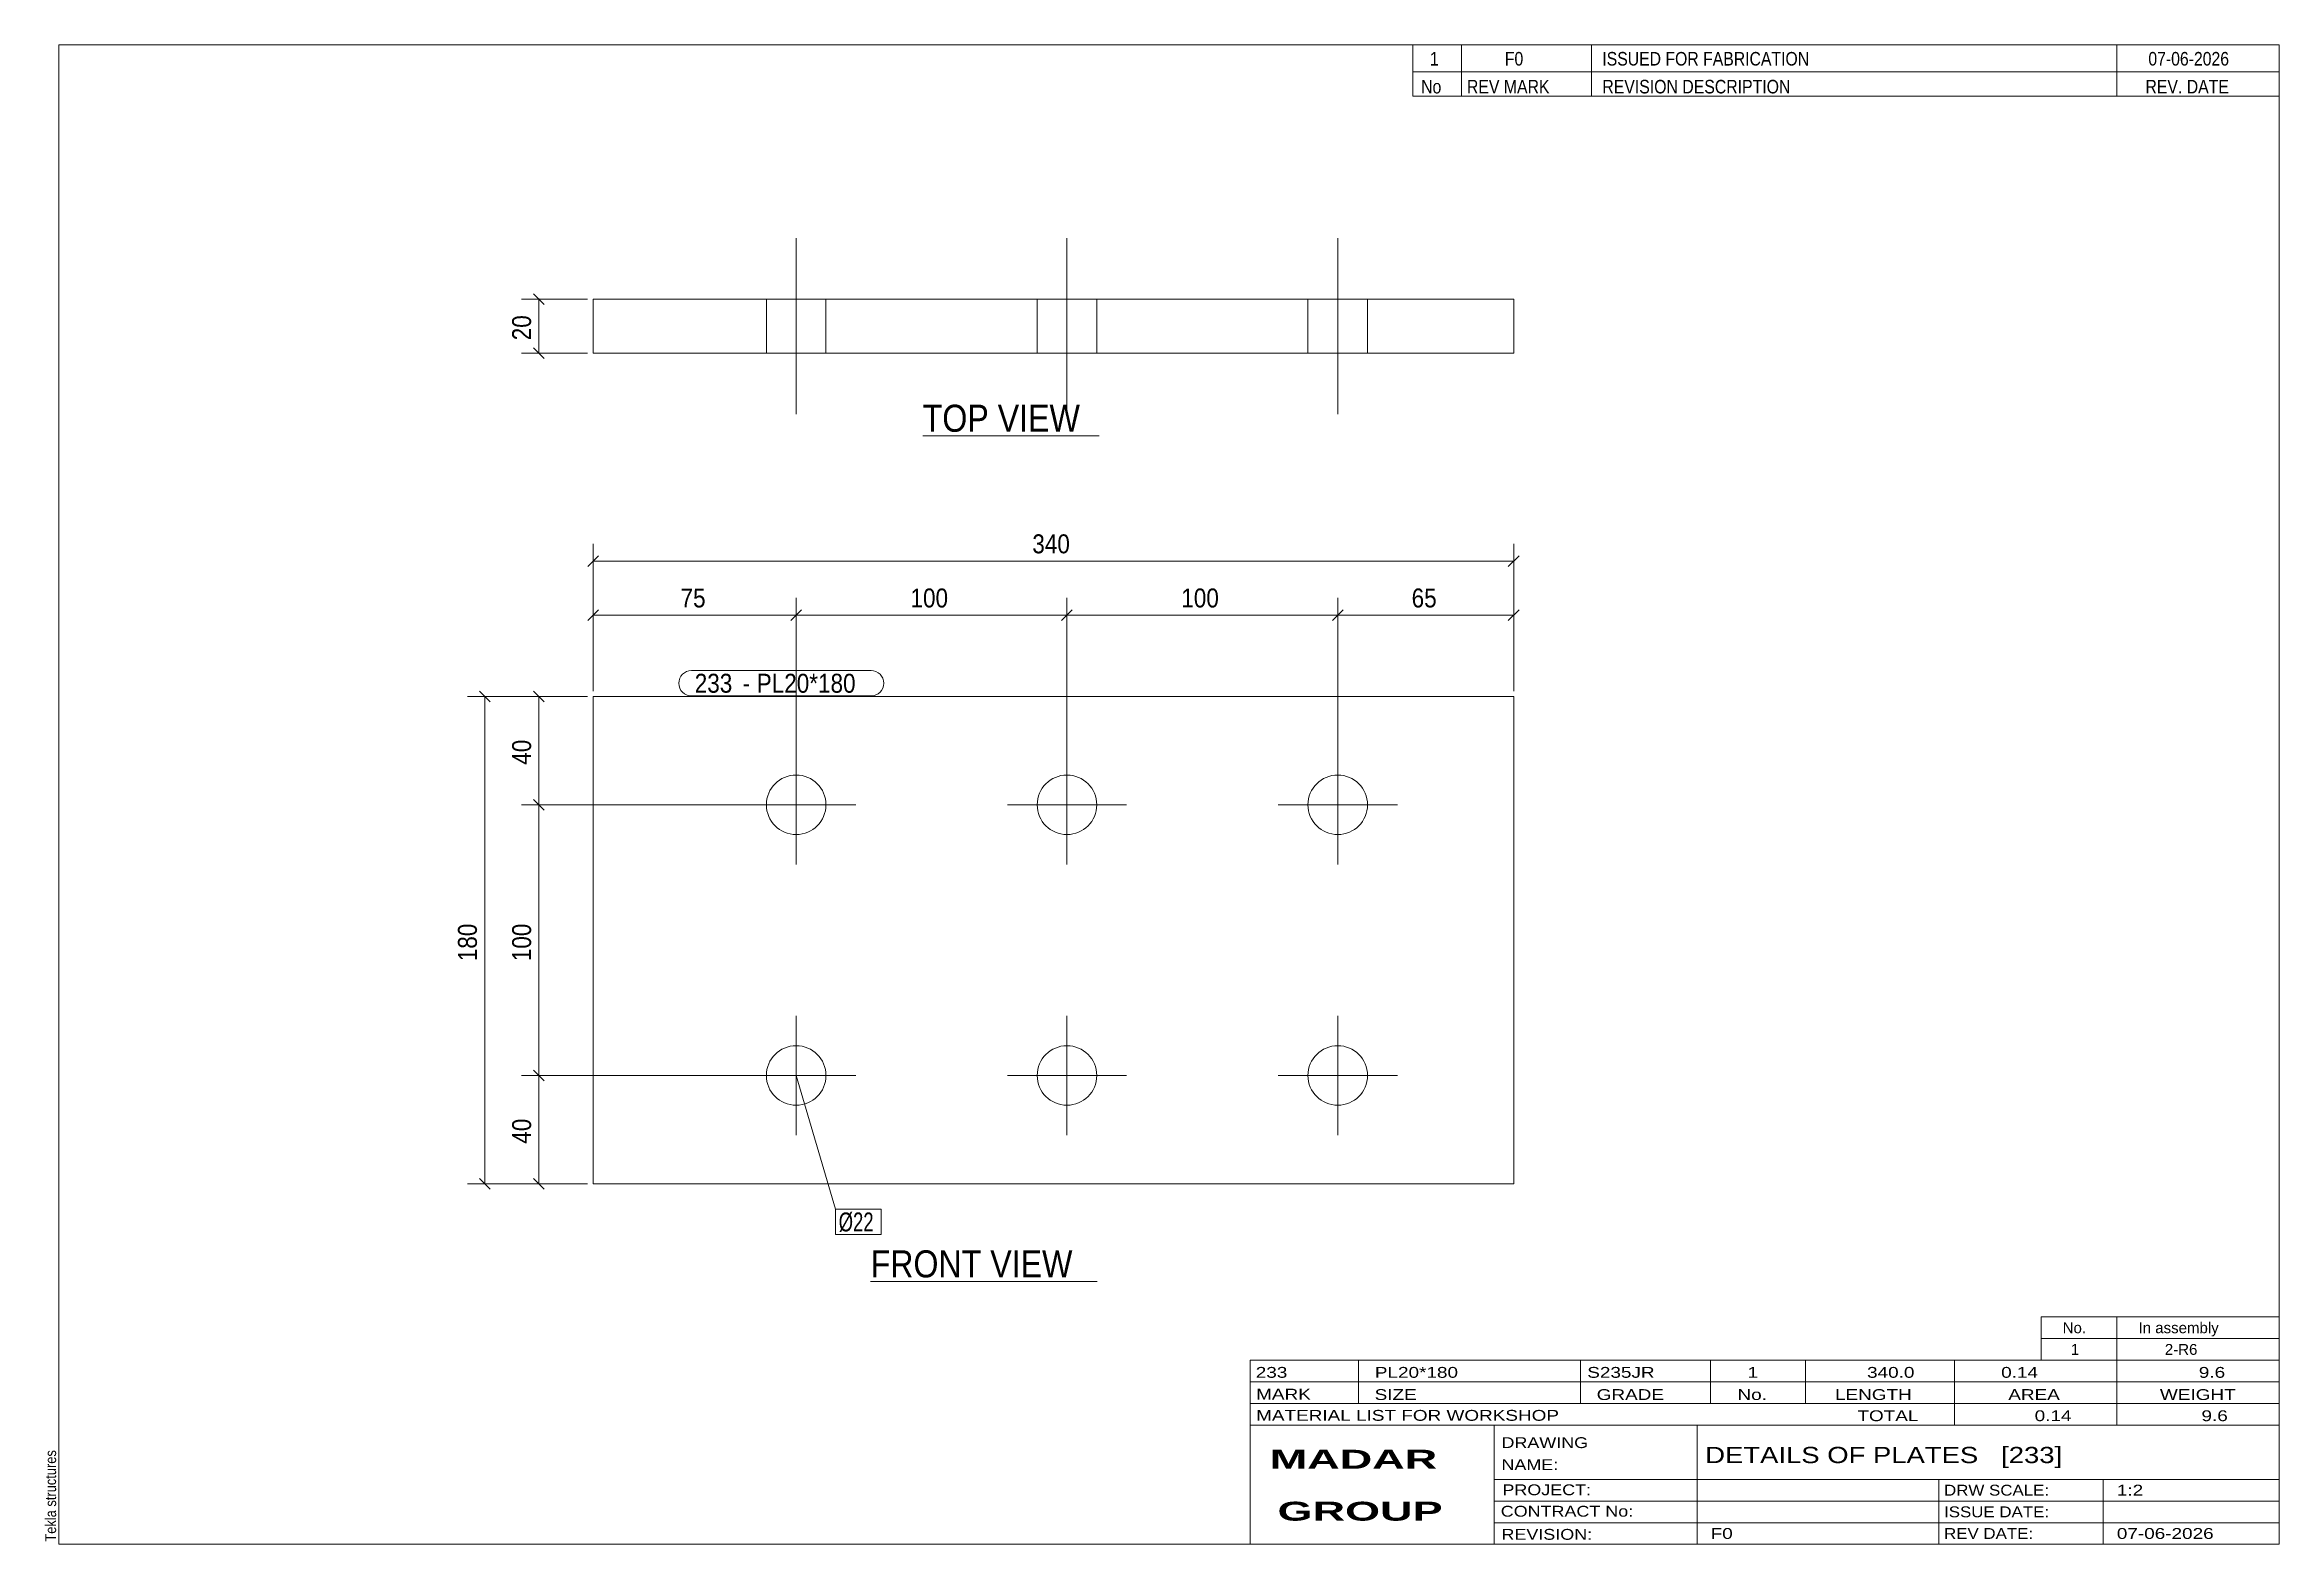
# Model space of a CAD drawing. Header units: millimetres. Extents: x 2 to 415, y 5 to 282.
import ezdxf

# ---------------------------------------------------------------- set-up
doc = ezdxf.new("R2010")
doc.units = ezdxf.units.MM
doc.linetypes.add('XKITLINE00', pattern=[0])
for name, color, linetype, lineweight in [('Bolt', 3, 'Continuous', 0), ('BoltMark', 7, 'Continuous', 0), ('Dimensions', 7, 'Continuous', 0), ('DrawingSheet', 5, 'Continuous', 0), ('OtherObjectType', 7, 'Continuous', 0), ('Part', 2, 'Continuous', 0), ('PartMark', 7, 'Continuous', 0)]:
    doc.layers.add(name, color=color, linetype=linetype, lineweight=lineweight)
doc.styles.add('ARIAL', font='ARIAL.TTF')
doc.styles.add('ARIAL_BOLD', font='ARIALBD.TTF')
doc.styles.add('ARIAL_NARROW', font='ARIALN.TTF')

# ---------------------------------------------------------------- blocks, each defined once
blk = doc.blocks.new('*A1')
at = {"layer": 'Bolt', "color": 3, "linetype": 'XKITLINE00', "lineweight": 0}
for p, q in [((141.15, 152.6), (141.15, 130.6)), ((191.15, 152.6), (191.15, 130.6)), ((241.15, 152.6), (241.15, 130.6)), ((130.15, 141.6), (152.15, 141.6)), ((180.15, 141.6), (202.15, 141.6)), ((230.15, 141.6), (252.15, 141.6)), ((141.15, 102.6), (141.15, 80.6)), ((191.15, 102.6), (191.15, 80.6)), ((241.15, 102.6), (241.15, 80.6)), ((130.15, 91.6), (152.15, 91.6)), ((180.15, 91.6), (202.15, 91.6)), ((230.15, 91.6), (252.15, 91.6))]:
    blk.add_line(p, q, dxfattribs=at)
for centre in [(141.15, 141.6), (191.15, 141.6), (241.15, 141.6), (141.15, 91.6), (191.15, 91.6), (241.15, 91.6)]:
    blk.add_circle(centre, 5.5, dxfattribs=at)
blk = doc.blocks.new('*A2')
at = {"layer": 'Part', "color": 2, "linetype": 'XKITLINE00', "lineweight": 0}
for p, q in [((103.65, 71.6), (103.65, 161.6)), ((103.65, 161.6), (273.63, 161.6)), ((273.63, 161.6), (273.63, 71.6)), ((273.63, 71.6), (103.65, 71.6))]:
    blk.add_line(p, q, dxfattribs=at)
blk = doc.blocks.new('*A3')
at = {"layer": 'Bolt', "color": 3, "linetype": 'XKITLINE00', "lineweight": 0}
for p, q in [((141.15, 246.25), (141.15, 213.75)), ((141.15, 246.25), (141.15, 213.75)), ((191.15, 246.25), (191.15, 213.75)), ((191.15, 246.25), (191.15, 213.75)), ((241.15, 246.25), (241.15, 213.75)), ((241.15, 246.25), (241.15, 213.75)), ((135.65, 235), (135.65, 225)), ((135.65, 235), (135.65, 225)), ((146.65, 235), (146.65, 225)), ((146.65, 235), (146.65, 225)), ((185.65, 235), (185.65, 225)), ((185.65, 235), (185.65, 225)), ((196.65, 235), (196.65, 225)), ((196.65, 235), (196.65, 225)), ((235.65, 235), (235.65, 225)), ((235.65, 235), (235.65, 225)), ((246.65, 235), (246.65, 225)), ((246.65, 235), (246.65, 225))]:
    blk.add_line(p, q, dxfattribs=at)
blk = doc.blocks.new('*A4')
at = {"layer": 'Part', "color": 2, "linetype": 'XKITLINE00', "lineweight": 0}
for p, q in [((103.65, 225), (103.65, 235)), ((273.63, 235), (103.65, 235)), ((273.63, 225), (273.63, 235)), ((273.63, 225), (103.65, 225))]:
    blk.add_line(p, q, dxfattribs=at)
blk = doc.blocks.new('*A5')
at = {"layer": 'DrawingSheet', "color": 5, "linetype": 'XKITLINE00', "lineweight": 0}
for p, q in [((415, 282), (5, 282)), ((5, 282), (5, 5)), ((415, 5), (415, 282)), ((5, 5), (415, 5))]:
    blk.add_line(p, q, dxfattribs=at)
at = {"layer": 'DrawingSheet', "color": 5, "style": 'ARIAL', "width": 0.85}
blk.add_text('Tekla structures', height=2, rotation=90, dxfattribs=at).set_placement((4.5, 5.5))
blk = doc.blocks.new('*A6')
at = {"layer": 'OtherObjectType', "color": 7, "linetype": 'XKITLINE00', "lineweight": 0}
for p, q in [((371, 47), (415, 47)), ((371, 43), (371, 47)), ((385, 43), (385, 47)), ((415, 43), (415, 47)), ((371, 43), (415, 43)), ((371, 39), (371, 43)), ((385, 39), (385, 43)), ((415, 39), (415, 43)), ((371, 39), (415, 39))]:
    blk.add_line(p, q, dxfattribs=at)
at = {"layer": 'OtherObjectType', "color": 7, "style": 'ARIAL_NARROW', "width": 1.211571}
for s, p in [('No.', (375, 44)), ('In assembly', (389, 44)), ('1', (376.5, 40)), ('2-R6', (393.86, 40))]:
    blk.add_text(s, height=2, dxfattribs=at).set_placement(p)
blk = doc.blocks.new('*A7')
at = {"layer": 'OtherObjectType', "color": 7, "linetype": 'XKITLINE00', "lineweight": 0}
for p, q in [((255, 282), (415, 282)), ((415, 282), (255, 282)), ((255, 282), (255, 277)), ((264, 282), (264, 277)), ((288, 282), (288, 277)), ((385, 282), (385, 277)), ((415, 282), (415, 277)), ((255, 277), (415, 277)), ((255, 277), (255, 272.5)), ((255, 277), (415, 277)), ((264, 277), (264, 272.5)), ((288, 277), (288, 272.5)), ((385, 277), (385, 272.5)), ((415, 277), (415, 272.5)), ((415, 272.5), (255, 272.5))]:
    blk.add_line(p, q, dxfattribs=at)
at = {"layer": 'OtherObjectType', "color": 7, "style": 'ARIAL_NARROW'}
for s, width, p in [('1', 1.017001, (258.16, 278.15)), ('F0', 1.017001, (272, 278.15)), ('ISSUED FOR FABRICATION', 1.017001, (290, 278.15)), ('07-06-2026', 1.017001, (390.82, 278.15)), ('No', 1.02, (256.54, 273)), ('REV MARK', 1.02, (265, 273)), ('REVISION DESCRIPTION', 1.02, (290, 273)), ('REV. DATE', 1.02, (390.28, 273))]:
    blk.add_text(s, height=2.5, dxfattribs=dict(at, width=width)).set_placement(p)
blk = doc.blocks.new('*A8')
at = {"layer": 'OtherObjectType', "color": 7, "linetype": 'XKITLINE00', "lineweight": 0}
for p, q in [((225, 39), (415, 39)), ((225, 39), (225, 35)), ((225, 39), (415, 39)), ((245, 35), (245, 39)), ((286, 35), (286, 39)), ((310, 35), (310, 39)), ((327.5, 35), (327.5, 39)), ((355, 35), (355, 39)), ((385, 35), (385, 39)), ((415, 35), (415, 39)), ((225, 35), (415, 35)), ((225, 35), (225, 5)), ((225, 35), (415, 35)), ((245, 31), (245, 35)), ((286, 31), (286, 35)), ((310, 31), (310, 35)), ((327.5, 31), (327.5, 35)), ((355, 31), (355, 35)), ((385, 31), (385, 35)), ((415, 31), (415, 35)), ((225, 31), (415, 31)), ((355, 27), (355, 31)), ((385, 27), (385, 31)), ((415, 27), (415, 31)), ((225, 27), (415, 27)), ((270, 21), (270, 27)), ((307.5, 17), (307.5, 27)), ((415, 21), (415, 27)), ((270, 21), (270, 5)), ((415, 17), (415, 21)), ((270, 17), (415, 17)), ((307.5, 5), (307.5, 17)), ((352.16, 13), (352.16, 17)), ((382.5, 5), (382.5, 17)), ((415, 13), (415, 17)), ((270, 13), (415, 13)), ((352.16, 5), (352.16, 13)), ((415, 9), (415, 13)), ((270, 9), (415, 9)), ((415, 5), (415, 9)), ((225, 5), (415, 5)), ((262.5, 5), (415, 5))]:
    blk.add_line(p, q, dxfattribs=at)
at = {"layer": 'OtherObjectType', "color": 7, "style": 'ARIAL_NARROW'}
for s, height, width, p in [('233', 2, 1.525501, (226.01, 35.76)), ('PL20*180', 2, 1.525501, (248, 35.76)), ('S235JR', 2, 1.525501, (287.22, 35.76)), ('1', 2, 1.525501, (316.82, 35.76)), ('340.0', 2, 1.525501, (338.88, 35.76)), ('0.14', 2, 1.525501, (363.64, 35.76)), ('9.6', 2, 1.525501, (400.14, 35.76)), ('MARK', 2, 1.525501, (226.08, 31.73)), ('SIZE', 2, 1.525501, (247.96, 31.66)), ('GRADE', 2, 1.525501, (288.96, 31.66)), ('No.', 2, 1.525501, (314.96, 31.66)), ('LENGTH', 2, 1.525501, (332.96, 31.66)), ('AREA', 2, 1.525501, (364.96, 31.66)), ('WEIGHT', 2, 1.525501, (392.96, 31.66)), ('MATERIAL LIST FOR WORKSHOP', 2, 1.525501, (226.08, 27.82)), ('TOTAL', 2, 1.525501, (337.1, 27.75)), ('0.14', 2, 1.525501, (369.83, 27.75)), ('9.6', 2, 1.525501, (400.63, 27.75)), ('DRAWING', 2, 1.445, (271.38, 22.78)), ('NAME:', 2, 1.445, (271.38, 18.72)), ('DETAILS OF PLATES   [233]', 3, 1.474651, (309, 20)), ('PROJECT:', 2, 1.445, (271.55, 14.07)), ('DRW SCALE:', 2, 1.36, (353.1, 14)), ('1:2', 2, 1.525501, (385, 14)), ('CONTRACT No:', 2, 1.445, (271.25, 10.11)), ('ISSUE DATE:', 2, 1.36, (353.1, 10)), ('REVISION:', 2, 1.445, (271.38, 5.84)), ('F0', 2, 1.525501, (310, 6)), ('REV DATE:', 2, 1.36, (353.1, 6)), ('07-06-2026', 2, 1.525501, (385, 6))]:
    blk.add_text(s, height=height, dxfattribs=dict(at, width=width)).set_placement(p)
at = {"layer": 'OtherObjectType', "color": 1, "style": 'ARIAL_BOLD', "width": 1.7}
for s, p in [('MADAR ', (228.58, 18.97)), ('GROUP', (230.03, 9.37))]:
    blk.add_text(s, height=3.5, dxfattribs=at).set_placement(p)
blk = doc.blocks.new('*A9')
at = {"layer": 'Dimensions', "color": 7, "linetype": 'XKITLINE00', "lineweight": 0}
for p, q in [((192.14, 177.59), (190.16, 175.61)), ((191.15, 142.6), (191.15, 179.8)), ((242.14, 177.59), (240.16, 175.61)), ((241.15, 142.6), (241.15, 179.8)), ((191.15, 176.6), (241.15, 176.6))]:
    blk.add_line(p, q, dxfattribs=at)
at = {"layer": 'Dimensions', "color": 3}
for p in [(191.15, 176.6), (241.15, 176.6)]:
    blk.add_point(p, dxfattribs=at)
at = {"layer": 'Dimensions', "color": 3, "style": 'ARIAL', "width": 0.85}
blk.add_text('100', height=3.5, dxfattribs=at).set_placement((212.26, 178.05))
blk = doc.blocks.new('*A10')
at = {"layer": 'Dimensions', "color": 7, "linetype": 'XKITLINE00', "lineweight": 0}
for p, q in [((142.14, 177.59), (140.16, 175.61)), ((141.15, 142.6), (141.15, 179.8)), ((192.14, 177.59), (190.16, 175.61)), ((191.15, 142.6), (191.15, 179.8)), ((141.15, 176.6), (191.15, 176.6))]:
    blk.add_line(p, q, dxfattribs=at)
at = {"layer": 'Dimensions', "color": 3}
for p in [(141.15, 176.6), (191.15, 176.6)]:
    blk.add_point(p, dxfattribs=at)
at = {"layer": 'Dimensions', "color": 3, "style": 'ARIAL', "width": 0.85}
blk.add_text('100', height=3.5, dxfattribs=at).set_placement((162.26, 178.05))
blk = doc.blocks.new('*A11')
at = {"layer": 'Dimensions', "color": 7, "linetype": 'XKITLINE00', "lineweight": 0}
for p, q in [((103.65, 162.6), (103.65, 189.8)), ((273.63, 162.6), (273.63, 189.8)), ((104.64, 187.59), (102.66, 185.61)), ((103.65, 186.6), (273.63, 186.6)), ((274.62, 187.59), (272.64, 185.61))]:
    blk.add_line(p, q, dxfattribs=at)
at = {"layer": 'Dimensions', "color": 3, "style": 'ARIAL', "width": 0.85}
blk.add_text('340', height=3.5, dxfattribs=at).set_placement((184.75, 188.05))
blk = doc.blocks.new('*A12')
at = {"layer": 'Dimensions', "color": 7, "linetype": 'XKITLINE00', "lineweight": 0}
for p, q in [((104.64, 177.59), (102.66, 175.61)), ((103.65, 162.6), (103.65, 179.8)), ((142.14, 177.59), (140.16, 175.61)), ((141.15, 142.6), (141.15, 179.8)), ((103.65, 176.6), (141.15, 176.6))]:
    blk.add_line(p, q, dxfattribs=at)
at = {"layer": 'Dimensions', "color": 3}
for p in [(103.65, 176.6), (141.15, 176.6)]:
    blk.add_point(p, dxfattribs=at)
at = {"layer": 'Dimensions', "color": 3, "style": 'ARIAL', "width": 0.85}
blk.add_text('75', height=3.5, dxfattribs=at).set_placement((119.8, 178.05))
blk = doc.blocks.new('*A13')
at = {"layer": 'Dimensions', "color": 7, "linetype": 'XKITLINE00', "lineweight": 0}
for p, q in [((242.14, 177.59), (240.16, 175.61)), ((241.15, 142.6), (241.15, 179.8)), ((274.62, 177.59), (272.64, 175.61)), ((273.63, 162.6), (273.63, 179.8)), ((241.15, 176.6), (273.63, 176.6))]:
    blk.add_line(p, q, dxfattribs=at)
at = {"layer": 'Dimensions', "color": 3, "style": 'ARIAL', "width": 0.85}
blk.add_text('65', height=3.5, dxfattribs=at).set_placement((254.79, 178.05))
blk = doc.blocks.new('*A14')
at = {"layer": 'Dimensions', "color": 7, "linetype": 'XKITLINE00', "lineweight": 0}
for p, q in [((102.65, 161.6), (80.45, 161.6)), ((82.66, 162.59), (84.64, 160.61)), ((83.65, 71.6), (83.65, 161.6)), ((102.65, 71.6), (80.45, 71.6)), ((82.66, 72.59), (84.64, 70.61))]:
    blk.add_line(p, q, dxfattribs=at)
at = {"layer": 'Dimensions', "color": 3}
for p in [(83.65, 161.6), (83.65, 71.6)]:
    blk.add_point(p, dxfattribs=at)
at = {"layer": 'Dimensions', "color": 3, "style": 'ARIAL', "width": 0.85}
blk.add_text('180', height=3.5, rotation=90.0002, dxfattribs=at).set_placement((82.2, 112.71))
blk = doc.blocks.new('*A15')
at = {"layer": 'Dimensions', "color": 7, "linetype": 'XKITLINE00', "lineweight": 0}
for p, q in [((140.15, 91.6), (90.45, 91.6)), ((92.66, 92.59), (94.64, 90.61)), ((93.65, 71.6), (93.65, 91.6)), ((102.65, 71.6), (90.45, 71.6)), ((92.66, 72.59), (94.64, 70.61))]:
    blk.add_line(p, q, dxfattribs=at)
at = {"layer": 'Dimensions', "color": 3}
for p in [(93.65, 91.6), (93.65, 71.6)]:
    blk.add_point(p, dxfattribs=at)
at = {"layer": 'Dimensions', "color": 3, "style": 'ARIAL', "width": 0.85}
blk.add_text('40', height=3.5, rotation=90.0002, dxfattribs=at).set_placement((92.2, 79))
blk = doc.blocks.new('*A16')
at = {"layer": 'Dimensions', "color": 7, "linetype": 'XKITLINE00', "lineweight": 0}
for p, q in [((140.15, 141.6), (90.45, 141.6)), ((92.66, 142.59), (94.64, 140.61)), ((93.65, 91.6), (93.65, 141.6)), ((140.15, 91.6), (90.45, 91.6)), ((92.66, 92.59), (94.64, 90.61))]:
    blk.add_line(p, q, dxfattribs=at)
at = {"layer": 'Dimensions', "color": 3}
for p in [(93.65, 141.6), (93.65, 91.6)]:
    blk.add_point(p, dxfattribs=at)
at = {"layer": 'Dimensions', "color": 3, "style": 'ARIAL', "width": 0.85}
blk.add_text('100', height=3.5, rotation=90.0002, dxfattribs=at).set_placement((92.2, 112.71))
blk = doc.blocks.new('*A17')
at = {"layer": 'Dimensions', "color": 7, "linetype": 'XKITLINE00', "lineweight": 0}
for p, q in [((102.65, 161.6), (90.45, 161.6)), ((92.66, 162.59), (94.64, 160.61)), ((93.65, 141.6), (93.65, 161.6)), ((140.15, 141.6), (90.45, 141.6)), ((92.66, 142.59), (94.64, 140.61))]:
    blk.add_line(p, q, dxfattribs=at)
at = {"layer": 'Dimensions', "color": 3}
for p in [(93.65, 161.6), (93.65, 141.6)]:
    blk.add_point(p, dxfattribs=at)
at = {"layer": 'Dimensions', "color": 3, "style": 'ARIAL', "width": 0.85}
blk.add_text('40', height=3.5, rotation=90.0002, dxfattribs=at).set_placement((92.2, 149))
blk = doc.blocks.new('*A18')
at = {"layer": 'BoltMark', "color": 7, "linetype": 'XKITLINE00', "lineweight": 0}
for p, q in [((141.15, 91.6), (148.4, 66.9)), ((148.4, 66.9), (156.83, 66.9)), ((148.4, 62.2), (148.4, 66.9)), ((156.83, 62.2), (156.83, 66.9)), ((148.4, 62.2), (156.83, 62.2))]:
    blk.add_line(p, q, dxfattribs=at)
at = {"layer": 'BoltMark', "color": 3, "style": 'ARIAL_NARROW', "width": 0.85}
blk.add_text('Ø22', height=3.5, dxfattribs=at).set_placement((149, 62.8))
blk = doc.blocks.new('*A19')
at = {"layer": 'PartMark', "color": 7, "linetype": 'XKITLINE00', "lineweight": 0}
for p, q in [((121.82, 166.4), (154.97, 166.4)), ((121.82, 161.7), (154.97, 161.7))]:
    blk.add_line(p, q, dxfattribs=at)
for centre, start, end in [((121.82, 164.05), 90, 270), ((154.97, 164.05), 270, 90)]:
    blk.add_arc(centre, 2.35, start, end, dxfattribs=at)
at = {"layer": 'PartMark', "color": 1, "style": 'ARIAL', "width": 0.85}
blk.add_text('233', height=3.5, dxfattribs=at).set_placement((122.42, 162.3))
at = {"layer": 'PartMark', "color": 3, "style": 'ARIAL', "width": 0.85}
for s, p in [('PL20*180', (133.86, 162.3)), ('-', (131.26, 162.3))]:
    blk.add_text(s, height=3.5, dxfattribs=at).set_placement(p)
blk = doc.blocks.new('*A20')
at = {"layer": 'OtherObjectType', "color": 7, "linetype": 'XKITLINE00', "lineweight": 0}
blk.add_line((154.89, 53.55), (196.74, 53.55), dxfattribs=at)
at = {"layer": 'OtherObjectType', "color": 3, "style": 'ARIAL', "width": 0.85}
blk.add_text('FRONT VIEW', height=5, dxfattribs=at).set_placement((154.89, 54.3))
blk = doc.blocks.new('*A21')
at = {"layer": 'Dimensions', "color": 7, "linetype": 'XKITLINE00', "lineweight": 0}
for p, q in [((92.66, 235.99), (94.64, 234.01)), ((102.65, 235), (90.45, 235)), ((93.65, 225), (93.65, 235)), ((102.65, 225), (90.45, 225)), ((92.66, 225.99), (94.64, 224.01))]:
    blk.add_line(p, q, dxfattribs=at)
at = {"layer": 'Dimensions', "color": 3}
for p in [(93.65, 235), (93.65, 225)]:
    blk.add_point(p, dxfattribs=at)
at = {"layer": 'Dimensions', "color": 3, "style": 'ARIAL', "width": 0.85}
blk.add_text('20', height=3.5, rotation=90.0002, dxfattribs=at).set_placement((92.2, 227.4))
blk = doc.blocks.new('*A22')
at = {"layer": 'OtherObjectType', "color": 7, "linetype": 'XKITLINE00', "lineweight": 0}
blk.add_line((164.51, 209.75), (197.12, 209.75), dxfattribs=at)
at = {"layer": 'OtherObjectType', "color": 3, "style": 'ARIAL', "width": 0.85}
blk.add_text('TOP VIEW', height=5, dxfattribs=at).set_placement((164.51, 210.5))

msp = doc.modelspace()

# ---------------------------------------------------------------- block references
at = {"lineweight": 0}
for name in ['*A5', '*A7', '*A3', '*A21', '*A4', '*A22', '*A11', '*A12', '*A10', '*A9', '*A13', '*A19', '*A14', '*A17', '*A2', '*A1', '*A16', '*A15', '*A18', '*A20', '*A6', '*A8']:
    msp.add_blockref(name, (0, 0), dxfattribs=at)

doc.saveas('drawing.dxf')
